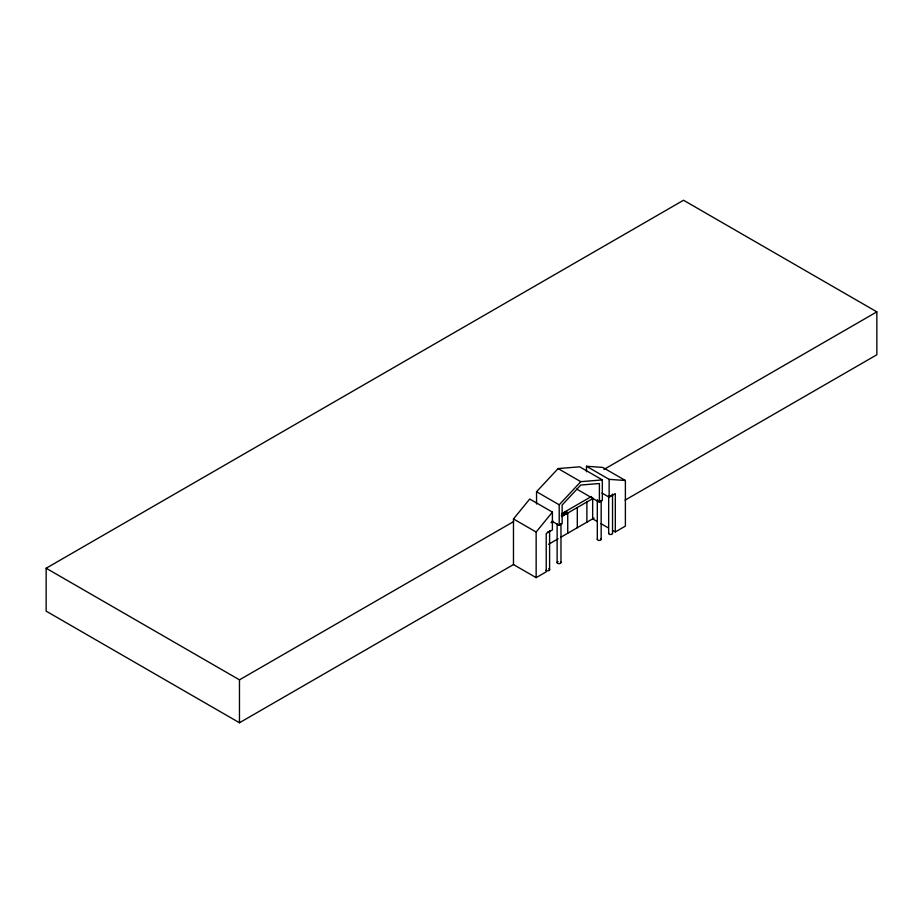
<?xml version="1.0" encoding="UTF-8"?>
<svg xmlns="http://www.w3.org/2000/svg" width="923" height="923" viewBox="0 0 923 923"><rect width="100%" height="100%" fill="white"/><g stroke="black" fill="none" stroke-linecap="round" stroke-linejoin="round"><path stroke-width="1.38" d="M513.476 518.945L529.733 499.031L552.404 512.115L552.404 529.94L546.22 533.517L546.22 571.833L536.148 577.648L513.476 564.564L513.476 518.945L536.148 532.029L536.148 577.648M536.148 532.029L552.404 512.115M564.138 512.773C565.753 513.742 563.93 515.276 564.599 512.369M536.551 504.062L536.551 491.717L558.103 468.572L579.667 466.819L602.327 479.902L602.327 500.485L599.396 502.181L576.737 489.098M599.396 502.181L599.396 483.525L580.775 485.036L562.142 505.043L562.142 523.687L559.211 525.383L559.211 504.8L580.775 481.668L602.327 479.902M563.249 513.442L562.142 514.203L562.049 515.784M565.684 513.823L566.687 511.723M513.649 564.461L239.472 722.755L46.15 611.141L46.15 568.233L683.528 200.245L876.85 311.859L876.85 354.767L625.113 500.104M46.15 568.233L239.472 679.847L513.649 521.553M603.93 469.438L876.85 311.859M561.865 513.603L591.516 496.482M564.126 514.123L563.872 515.149L563.63 512.819L564.934 512.542M565.245 511.884C569.353 509.911 564.23 517.965 565.245 511.884L566.722 512.403L565.245 514.076M563.63 512.819L564.68 512.819L564.414 513.961M564.126 513.061L564.126 513.88L565.337 514.296M550.985 522.718L553.373 521.345M561.749 516.511L592.889 498.535M601.981 493.055L609.134 497.185L615.318 493.62L615.318 531.936L612.941 530.552M548.597 544.293L558.161 538.767M560.561 537.382L594.089 518.022M615.318 531.936L625.39 526.11L625.39 480.502L602.731 467.419L586.474 466.265L586.474 471.757M565.695 511.873L566.341 511.573M562.28 515.519L562.938 513.649L562.419 515.645M564.738 512.507L563.872 512.957L563.872 515.149M563.365 513.5C557.284 519.672 567.587 511.584 561.945 514.884C562.234 516.661 563.976 514.653 563.295 513.615C564.057 513.592 563.261 516.742 561.899 515.749M586.474 466.265L609.134 479.349L625.39 480.502M558.103 468.572L580.775 481.668M597.435 521.599L592.658 518.841L592.658 497.566M601.011 523.664L608.165 527.794M536.551 491.717L559.211 504.8M564.426 513.592L564.691 512.403M552.058 521.253L559.211 525.383M612.526 494.463L612.526 533.413M609.134 479.349L609.134 497.185M608.672 495.859L608.672 533.413M601.161 500.393L601.161 539.344M597.308 500.393L597.308 539.344M586.878 501.997L586.878 522.187M577.302 507.523L577.302 527.714M567.737 513.05L567.737 533.24M565.741 512.127C565.937 517.722 566.86 506.75 565.487 514.215M560.976 523.595L560.976 562.545M557.123 523.595L557.123 562.545M549.6 530.794L549.6 569.733M239.472 679.847L239.472 722.755M560.711 561.992A1.927 1.108 0 0 1 560.007 563.503A1.927 1.108 0 0 1 557.377 563.099A1.927 1.108 0 0 1 558.08 561.576M600.596 538.547A1.927 1.108 0 0 1 600.711 540.047A1.927 1.108 0 0 1 598.139 540.243A1.927 1.108 0 0 1 597.573 538.778M601.092 500.681A1.927 1.108 0 0 1 599.731 501.466M598.739 501.466A1.927 1.108 0 0 1 597.573 499.839M612.457 494.174A1.927 1.108 0 0 1 612.457 494.751M611.961 495.247A1.927 1.108 0 0 1 610.599 495.57M612.457 533.125A1.927 1.108 0 0 1 610.599 534.521A1.927 1.108 0 0 1 608.742 533.125M560.907 523.883A1.927 1.108 0 0 1 560.007 524.564M559.05 524.714A1.927 1.108 0 0 1 557.192 523.883M548.643 568.776A1.927 1.108 0 0 1 549.047 570.518A1.927 1.108 0 0 1 546.012 570.287M549.543 531.083A1.927 1.108 0 0 1 547.685 531.902"/></g></svg>
